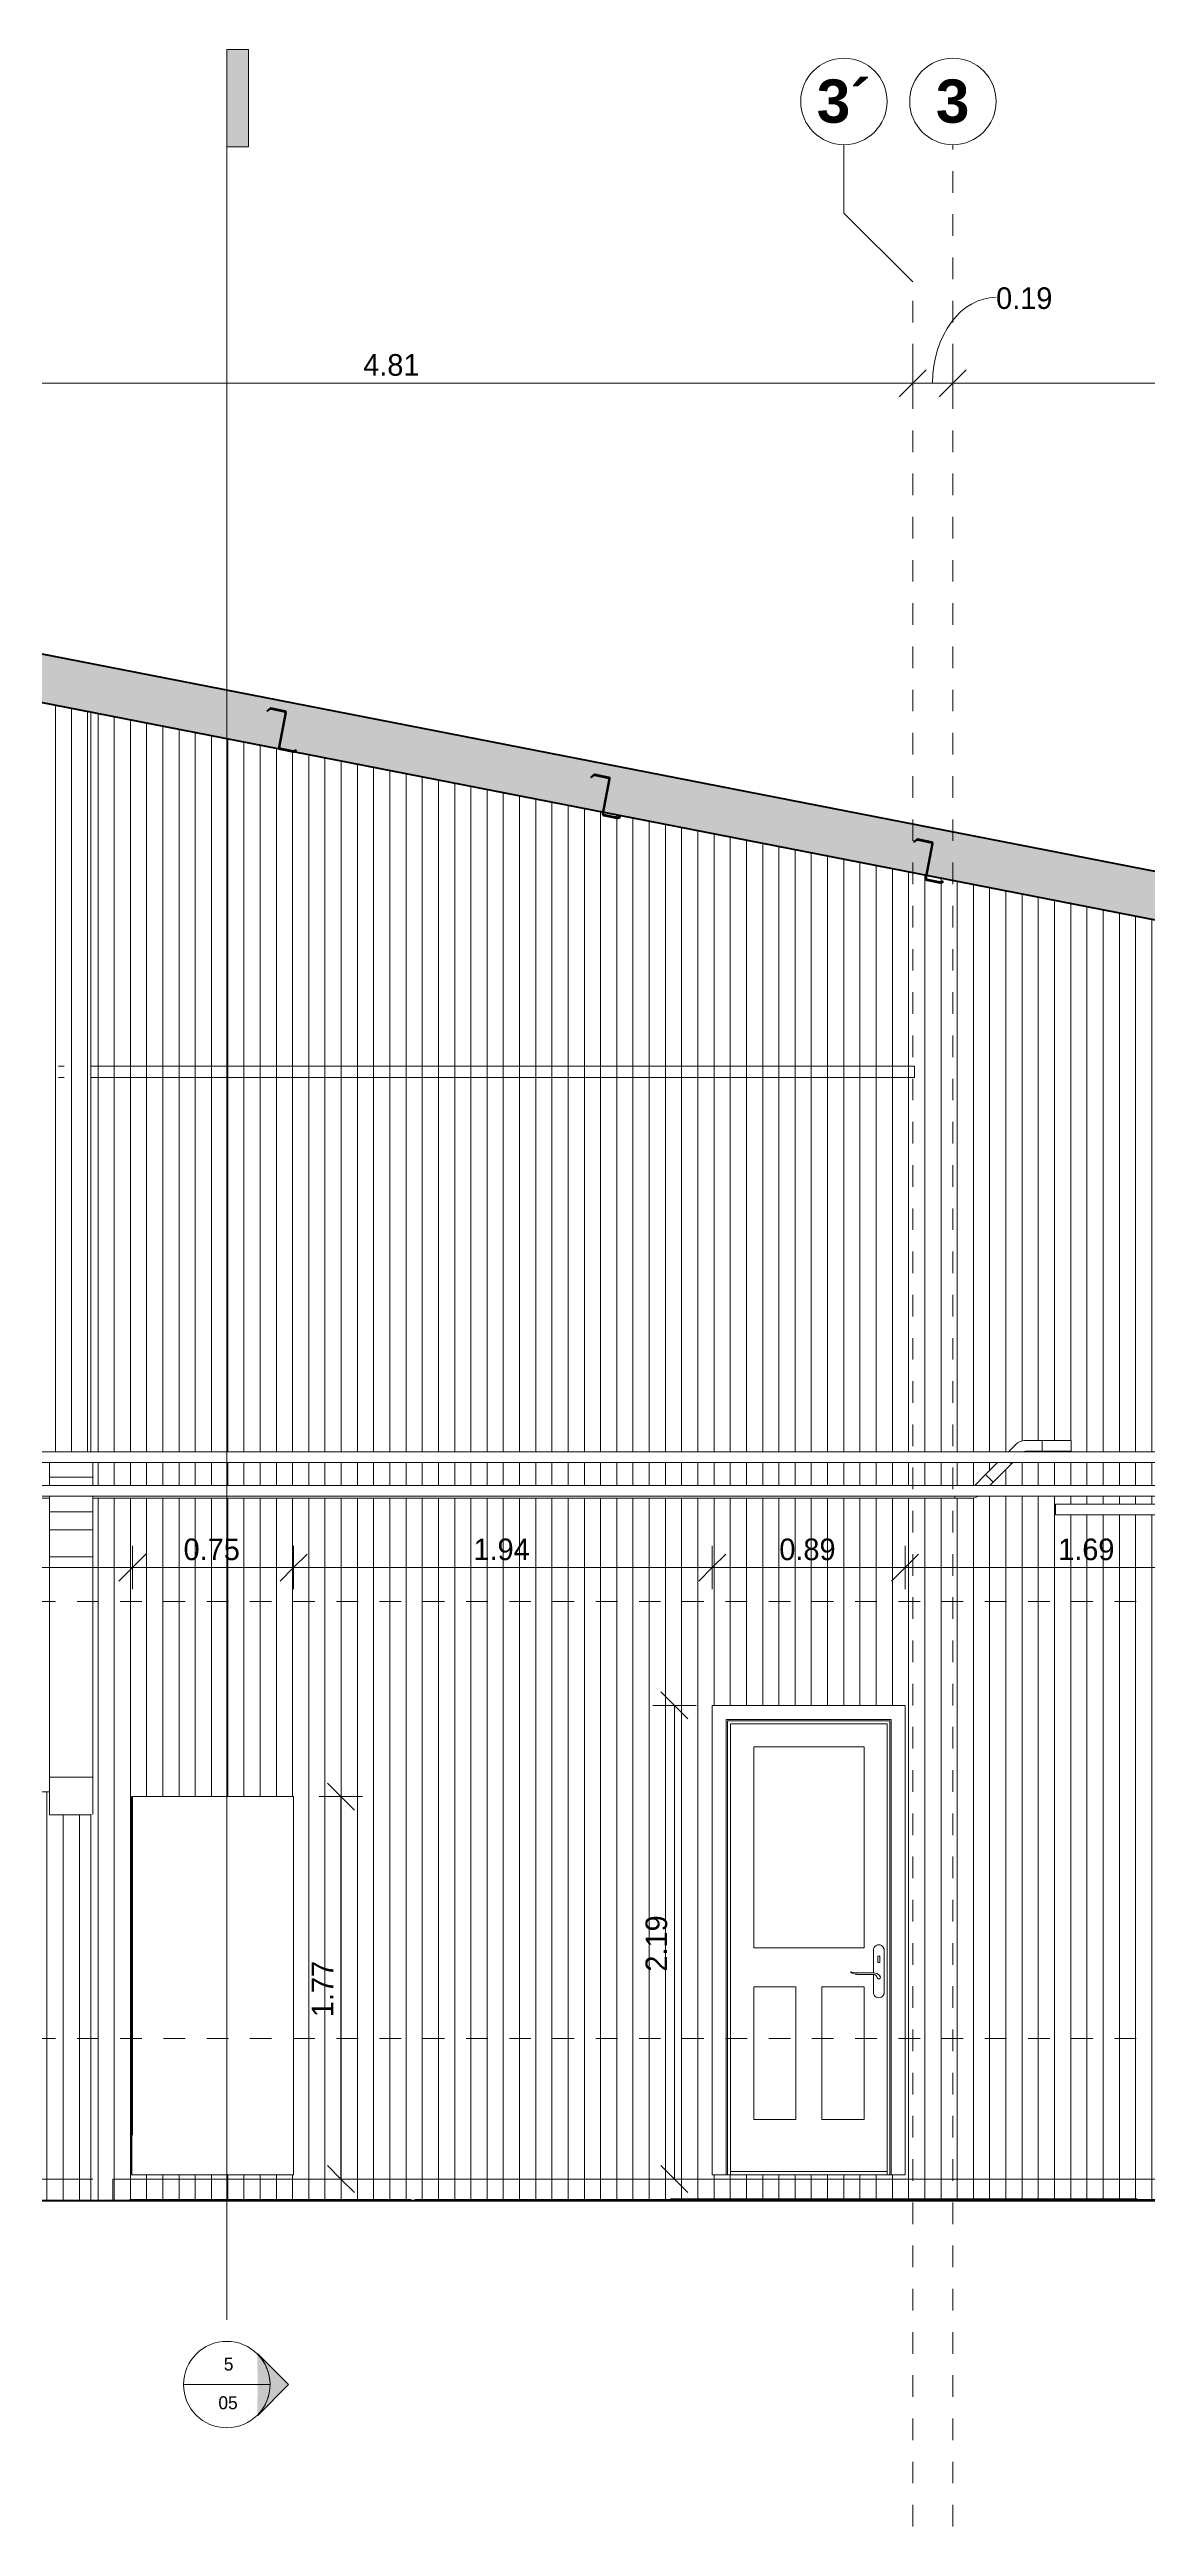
# Model space of a CAD drawing. Header units: metres. Extents: x 62 to 165, y -3 to 9.
# Drawn here: x 81.37 to 86.45, y -2.26 to 9.2 of the extents above; entities that cross this region are included whole.
import ezdxf

# ---------------------------------------------------------------- set-up
doc = ezdxf.new("R2010")
doc.units = ezdxf.units.M
doc.linetypes.add('Centro', pattern=[0.03175, 0.00635, -0.004763, 0.015875, -0.004763])
doc.linetypes.add('Grid Line', pattern=[0.022225, 0.0127, -0.003175, 0.003175, -0.003175])
for name, color, linetype, lineweight in [('A-ANNO-DIMS', 7, 'Continuous', 9), ('A-ANNO-DIMS-50', 7, 'Continuous', 9), ('A-CLNG', 7, 'Continuous', 18), ('A-DOOR', 7, 'Continuous', 18), ('A-DOOR-FRAM', 7, 'Continuous', 18), ('A-DOOR-GLAZ', 7, 'Continuous', 18), ('A-FLOR', 7, 'Continuous', 18), ('A-FLOR-LEVL', 7, 'Continuous', 9), ('A-GENM', 7, 'Continuous', 18), ('A-ROOF', 7, 'Continuous', 18), ('A-ROOF-PATT', 7, 'Continuous', 50), ('A-WALL', 7, 'Continuous', 18), ('A-WALL-PATT', 7, 'Continuous', 18), ('E-CABL-TRAY', 7, 'Continuous', 18), ('G-ANNO-SYMB', 7, 'Continuous', 9), ('S-BEAM', 7, 'Continuous', 18), ('S-GRID', 7, 'Continuous', 9), ('S-GRID-IDEN', 7, 'Continuous', 9)]:
    doc.layers.add(name, color=color, linetype=linetype, lineweight=lineweight)
doc.styles.add('Arial_B_1', font='arialbd.ttf', dxfattribs={"height": 0.2})
doc.styles.add('Century Gothic', font='GOTHIC.TTF', dxfattribs={"height": 0.06})
doc.styles.add('Century Gothic_1', font='GOTHIC.TTF', dxfattribs={"height": 0.1})
doc.dimstyles.new('Century_Gotic__2_0__mm__2_decimales__OPACO', dxfattribs={"dimscale": 0.3048, "dimtxt": 0.104417, "dimasz": 0.410105, "dimexe": 0.328084, "dimexo": 0.0625, "dimgap": 0.019685, "dimtad": 1, "dimrnd": 0.01, "dimzin": 0, "dimdsep": 46, "dimtxsty": 'Century Gothic_1', "dimblk1": 'OBLIQUE', "dimblk2": 'OBLIQUE', "dimsah": 1, "dimcen": 0.09, "dimazin": 2, "dimtfac": 1, "dimtdec": 4, "dimtix": 1, "dimtmove": 0, "dimatfit": 3, "dimfxl": 0.328084, "dimfxlon": 1, "dimtvp": 1, "dimtolj": 1, "dimtzin": 0, "dimarcsym": 2})
doc.dimstyles.new('Century_Gotic__2_0__mm__2_decimales__OPACO_1', dxfattribs={"dimscale": 0.3048, "dimtxt": 0.104417, "dimasz": 0.410105, "dimexe": 0.328084, "dimexo": 0.0625, "dimgap": 0.019685, "dimtad": 1, "dimrnd": 0.01, "dimzin": 0, "dimdsep": 46, "dimtxsty": 'Century Gothic_1', "dimblk1": 'OBLIQUE', "dimblk2": 'OBLIQUE', "dimsah": 1, "dimcen": 0.09, "dimazin": 2, "dimtfac": 1, "dimtdec": 4, "dimtix": 1, "dimtmove": 1, "dimatfit": 3, "dimfxl": 0.328084, "dimfxlon": 1, "dimtvp": 1, "dimtolj": 1, "dimtzin": 0, "dimarcsym": 2})

# ---------------------------------------------------------------- blocks, each defined once
blk = doc.blocks.new('AB1_REVER_EST LOSAS_ZZ_ZZ_MO_T_A_rvt-1-Corte 01')
at = {"layer": 'A-FLOR'}
for p, q in [((76.683, -0.65), (81.564, -0.65)), ((81.665, -0.65), (81.665, -0.75)), ((81.665, -0.65), (89.705, -0.65)), ((81.745, -0.745), (81.865, -0.745)), ((81.745, -0.745), (81.745, -0.748)), ((81.865, -0.748), (81.745, -0.748)), ((81.865, -0.748), (81.865, -0.745)), ((81.865, -0.745), (82.005, -0.745)), ((81.865, -0.745), (81.865, -0.748)), ((82.005, -0.748), (81.865, -0.748)), ((82.005, -0.748), (82.005, -0.745)), ((82.005, -0.745), (82.205, -0.745)), ((82.005, -0.745), (82.005, -0.748)), ((82.205, -0.748), (82.005, -0.748)), ((82.205, -0.748), (82.205, -0.745)), ((82.205, -0.745), (82.385, -0.745)), ((82.205, -0.745), (82.205, -0.748)), ((82.385, -0.748), (82.205, -0.748)), ((82.385, -0.748), (82.385, -0.745)), ((82.385, -0.745), (82.605, -0.745)), ((82.385, -0.745), (82.385, -0.748)), ((82.605, -0.748), (82.385, -0.748)), ((82.605, -0.748), (82.605, -0.745)), ((82.605, -0.745), (82.825, -0.745)), ((82.605, -0.745), (82.605, -0.748)), ((82.825, -0.748), (82.605, -0.748)), ((82.825, -0.748), (82.825, -0.745)), ((82.825, -0.745), (83.045, -0.745)), ((82.825, -0.745), (82.825, -0.748)), ((83.045, -0.748), (82.825, -0.748)), ((83.045, -0.748), (83.045, -0.745)), ((83.065, -0.745), (83.265, -0.745)), ((83.065, -0.745), (83.065, -0.748)), ((83.265, -0.748), (83.065, -0.748)), ((83.265, -0.748), (83.265, -0.745)), ((83.265, -0.745), (83.505, -0.745)), ((83.265, -0.745), (83.265, -0.748)), ((83.505, -0.748), (83.265, -0.748)), ((83.505, -0.748), (83.505, -0.745)), ((83.505, -0.745), (83.705, -0.745)), ((83.505, -0.745), (83.505, -0.748)), ((83.705, -0.748), (83.505, -0.748)), ((83.705, -0.748), (83.705, -0.745)), ((83.705, -0.745), (83.925, -0.745)), ((83.705, -0.745), (83.705, -0.748)), ((83.925, -0.748), (83.705, -0.748)), ((83.925, -0.748), (83.925, -0.745)), ((83.925, -0.745), (84.165, -0.745)), ((83.925, -0.745), (83.925, -0.748)), ((84.165, -0.748), (83.925, -0.748)), ((84.165, -0.748), (84.165, -0.745)), ((84.165, -0.745), (84.245, -0.745)), ((84.165, -0.745), (84.165, -0.748)), ((84.245, -0.748), (84.165, -0.748)), ((86.405, -0.745), (86.625, -0.745)), ((86.625, -0.748), (86.405, -0.748))]:
    blk.add_line(p, q, dxfattribs=at)
at = {"layer": 'A-FLOR', "lineweight": 50}
for p, q in [((95.703, -0.75), (65.578, -0.75)), ((85.065, -0.745), (84.245, -0.745)), ((84.245, -0.745), (84.245, -0.748)), ((84.245, -0.748), (85.065, -0.748)), ((85.065, -0.748), (85.065, -0.745)), ((86.405, -0.745), (85.065, -0.745)), ((85.065, -0.745), (85.065, -0.748)), ((85.065, -0.748), (86.405, -0.748)), ((86.405, -0.748), (86.405, -0.745))]:
    blk.add_line(p, q, dxfattribs=at)
blk = doc.blocks.new('BPC_Codo 90_ - Codo 90_-1255836-Corte 01')
at = {"layer": 'E-CABL-TRAY', "color": 96, "true_color": 0x008000}
for p, q in [((86.026, 2.473), (86.026, 2.423)), ((86.426, 2.473), (86.026, 2.473)), ((86.026, 2.423), (86.426, 2.423)), ((86.426, 2.473), (86.501, 2.473)), ((86.501, 2.423), (86.426, 2.423)), ((86.501, 2.473), (86.501, 2.423))]:
    blk.add_line(p, q, dxfattribs=at)
blk = doc.blocks.new('BPC_Curva 90_ Exterior - Codo 90_ Exterior-1260117-Corte 01')
at = {"layer": 'E-CABL-TRAY', "color": 96, "true_color": 0x008000}
for p, q in [((81.373, 2.652), (81.373, 2.666)), ((81.373, 2.598), (81.373, 2.652)), ((81.573, 2.666), (81.573, 2.652)), ((81.573, 2.652), (81.573, 2.598)), ((81.573, 2.598), (81.373, 2.598))]:
    blk.add_line(p, q, dxfattribs=at)
blk = doc.blocks.new('BPC_Curva 90_ Interior - Codo 90_ Interior-1260116-Corte 01')
at = {"layer": 'E-CABL-TRAY', "color": 96, "true_color": 0x008000}
for p, q in [((81.373, 2.437), (81.573, 2.437)), ((81.373, 2.437), (81.373, 2.384)), ((81.573, 2.437), (81.573, 2.384)), ((81.373, 2.384), (81.373, 2.355)), ((81.373, 2.355), (81.573, 2.355)), ((81.573, 2.355), (81.573, 2.384))]:
    blk.add_line(p, q, dxfattribs=at)
blk = doc.blocks.new('BPC_Curva 90_ Exterior - Codo 90_ Exterior-1269355-Corte 01')
at = {"layer": 'E-CABL-TRAY', "color": 96, "true_color": 0x008000}
for p, q in [((81.373, 2.305), (81.373, 2.355)), ((81.373, 2.23), (81.373, 2.305)), ((81.573, 2.355), (81.573, 2.305)), ((81.573, 2.305), (81.573, 2.23)), ((81.573, 2.23), (81.373, 2.23))]:
    blk.add_line(p, q, dxfattribs=at)
blk = doc.blocks.new('BPC_Curva 90_ Interior - Codo 90_ Interior-1257646-Corte 01')
at = {"layer": 'E-CABL-TRAY', "color": 96, "true_color": 0x008000}
for p, q in [((81.373, 1.21), (81.573, 1.21)), ((81.373, 1.21), (81.373, 1.135)), ((81.573, 1.21), (81.573, 1.135)), ((81.373, 1.135), (81.373, 1.035)), ((81.373, 1.035), (81.564, 1.035)), ((81.573, 1.037), (81.573, 1.135))]:
    blk.add_line(p, q, dxfattribs=at)
blk = doc.blocks.new('BPC_Curva 90_ Exterior - Codo 90_ Exterior-1270163-Corte 01')
at = {"layer": 'E-CABL-TRAY', "color": 96, "true_color": 0x008000}
for p, q in [((85.965, 2.768), (85.89, 2.768)), ((85.965, 2.768), (85.965, 2.718)), ((85.841, 2.748), (85.809, 2.716)), ((85.823, 2.659), (85.816, 2.666)), ((85.823, 2.659), (85.83, 2.666)), ((85.89, 2.718), (85.965, 2.718))]:
    blk.add_line(p, q, dxfattribs=at)
for radius, end in [(0.07, 135), (0.02, 115.4205)]:
    blk.add_arc((85.89, 2.698), radius, 90, end, dxfattribs=at)
blk = doc.blocks.new('BPC_Curva 90_ Interior - Codo 90_ Interior-1270164-Corte 01')
at = {"layer": 'E-CABL-TRAY', "color": 96, "true_color": 0x008000}
for p, q in [((85.703, 2.61), (85.653, 2.56)), ((85.703, 2.61), (85.738, 2.575)), ((85.738, 2.575), (85.723, 2.56)), ((85.561, 2.501), (85.561, 2.51)), ((85.561, 2.501), (85.636, 2.501))]:
    blk.add_line(p, q, dxfattribs=at)
blk.add_arc((85.636, 2.571), 0.07, 270, 297.1256, dxfattribs=at)
blk = doc.blocks.new('AB1_REVER_ELE_ZZ_ZZ_MO_T_A_rvt-1-Corte 01')
at = {"layer": 'E-CABL-TRAY', "color": 96, "true_color": 0x008000}
for p, q in [((85.965, 2.718), (85.965, 2.768)), ((86.099, 2.768), (85.965, 2.768)), ((86.099, 2.768), (86.099, 2.718)), ((92.897, 2.716), (79.08, 2.716)), ((92.897, 2.666), (79.08, 2.666)), ((85.759, 2.666), (85.703, 2.61)), ((85.823, 2.659), (85.738, 2.575)), ((85.816, 2.666), (85.823, 2.659)), ((86.099, 2.718), (85.965, 2.718)), ((91.712, 2.56), (80.031, 2.56)), ((81.373, 2.598), (81.573, 2.598)), ((81.373, 2.598), (81.373, 2.56)), ((81.573, 2.598), (81.573, 2.56)), ((85.738, 2.575), (85.703, 2.61)), ((91.712, 2.51), (80.003, 2.51)), ((81.373, 2.501), (81.102, 2.501)), ((81.373, 2.51), (81.373, 2.437)), ((81.573, 2.437), (81.373, 2.437)), ((81.573, 2.51), (81.573, 2.437)), ((85.561, 2.501), (81.573, 2.501)), ((85.561, 2.51), (85.561, 2.501)), ((81.373, 2.23), (81.573, 2.23)), ((81.373, 2.23), (81.373, 1.21)), ((81.573, 2.23), (81.573, 1.21)), ((81.573, 1.21), (81.373, 1.21))]:
    blk.add_line(p, q, dxfattribs=at)
at = {"layer": 'E-CABL-TRAY', "color": 96, "lineweight": 18, "true_color": 0x008000}
for name in ['BPC_Curva 90_ Exterior - Codo 90_ Exterior-1270163-Corte 01', 'BPC_Curva 90_ Exterior - Codo 90_ Exterior-1260117-Corte 01', 'BPC_Curva 90_ Interior - Codo 90_ Interior-1270164-Corte 01', 'BPC_Curva 90_ Interior - Codo 90_ Interior-1260116-Corte 01', 'BPC_Codo 90_ - Codo 90_-1255836-Corte 01', 'BPC_Curva 90_ Exterior - Codo 90_ Exterior-1269355-Corte 01', 'BPC_Curva 90_ Interior - Codo 90_ Interior-1257646-Corte 01']:
    blk.add_blockref(name, (0, 0), dxfattribs=at)
blk = doc.blocks.new('Costanera Perfil Z - Costanera Perfil Z-1276424-Corte 01')
at = {"layer": 'S-BEAM', "lineweight": 50}
for p, q in [((82.393, 6.155), (82.379, 6.145)), ((82.379, 6.145), (82.38, 6.142)), ((82.38, 6.142), (82.395, 6.153)), ((82.396, 6.153), (82.463, 6.14)), ((82.463, 6.143), (82.397, 6.156)), ((82.464, 6.138), (82.433, 5.976)), ((82.436, 5.975), (82.467, 6.137)), ((82.439, 5.967), (82.5, 5.955)), ((82.501, 5.958), (82.44, 5.97)), ((82.514, 5.962), (82.504, 5.958)), ((82.515, 5.959), (82.514, 5.962)), ((82.505, 5.955), (82.515, 5.959))]:
    blk.add_line(p, q, dxfattribs=at)
for centre, radius, start, end in [((82.396, 6.151), 0.005, 79, 126.4498), ((82.396, 6.151), 0.002, 79, 126.4498), ((82.462, 6.138), 0.005, 349, 79), ((82.462, 6.138), 0.002, 349, 79), ((82.441, 5.975), 0.008, 169, 259), ((82.441, 5.975), 0.005, 169, 259), ((82.502, 5.963), 0.008, 259, 291.4498), ((82.502, 5.963), 0.005, 259, 291.4498)]:
    blk.add_arc(centre, radius, start, end, dxfattribs=at)
blk = doc.blocks.new('M_Door-Exterior-Single-Entry-Half Flat Glass-Wood_Clad - 750 x 2100mm-1286228-Corte 01')
at = {"layer": 'A-DOOR'}
for p, q in [((87.018, -0.63), (87.018, 1.541)), ((87.911, 1.541), (87.018, 1.541)), ((87.911, 1.541), (87.911, -0.63)), ((87.911, 1.541), (87.911, 1.541)), ((87.911, -0.63), (87.911, 1.541)), ((87.083, -0.63), (87.083, 1.476)), ((87.083, 1.476), (87.846, 1.476)), ((87.083, 1.476), (87.083, -0.63)), ((87.846, 1.476), (87.846, -0.63)), ((87.211, 0.42), (87.211, 1.35)), ((87.211, 1.35), (87.721, 1.35)), ((87.721, 1.35), (87.721, 0.42)), ((87.721, 0.42), (87.211, 0.42)), ((87.764, 0.409), (87.764, 0.304)), ((87.794, 0.382), (87.784, 0.382)), ((87.784, 0.382), (87.784, 0.352)), ((87.784, 0.352), (87.794, 0.352)), ((87.789, 0.434), (87.789, 0.434)), ((87.794, 0.352), (87.794, 0.382)), ((87.794, 0.382), (87.794, 0.352)), ((87.794, 0.382), (87.794, 0.382)), ((87.794, 0.352), (87.794, 0.352)), ((87.814, 0.409), (87.814, 0.214)), ((87.814, 0.214), (87.814, 0.409)), ((87.211, -0.375), (87.211, 0.24)), ((87.211, 0.24), (87.406, 0.24)), ((87.211, 0.24), (87.211, -0.375)), ((87.406, 0.24), (87.406, -0.375)), ((87.526, -0.375), (87.526, 0.24)), ((87.526, 0.24), (87.721, 0.24)), ((87.526, 0.24), (87.526, -0.375)), ((87.659, 0.309), (87.659, 0.307)), ((87.763, 0.304), (87.687, 0.304)), ((87.687, 0.297), (87.763, 0.297)), ((87.721, 0.24), (87.721, -0.375)), ((87.764, 0.297), (87.764, 0.214)), ((87.765, 0.304), (87.765, 0.304)), ((87.789, 0.276), (87.789, 0.276)), ((87.789, 0.189), (87.789, 0.189)), ((87.406, -0.375), (87.211, -0.375)), ((87.721, -0.375), (87.526, -0.375)), ((87.083, -0.63), (87.018, -0.63)), ((87.083, -0.63), (87.083, -0.63)), ((87.103, -0.615), (87.828, -0.615)), ((87.846, -0.63), (87.911, -0.63)), ((87.911, -0.63), (87.911, -0.63))]:
    blk.add_line(p, q, dxfattribs=at)
for centre, major_axis, start_param, end_param in [((87.789, 0.409), (0, 0.025), 4.712389, 7.853982), ((87.789, 0.409), (0, 0.025), 4.712389, 5.497787), ((87.687, 0.388), (0, 0.0833), 2.793324, 3.140796), ((87.691, 0.357), (0, 0.0594), 2.573656, 3.081211), ((87.765, 0.267), (0, 0.0373), 5.340119, 6.328796), ((87.763, 0.279), (0, 0.0181), 4.999105, 6.283185), ((87.765, 0.267), (0, 0.0373), 6.081627, 6.328796), ((87.789, 0.284), (0, 0.008), 1.570796, 5.333011), ((87.789, 0.284), (0, 0.008), 1.718891, 1.92433), ((87.789, 0.284), (0, 0.008), 1.725676, 1.923046), ((87.765, 0.267), (0, 0.0373), 5.340119, 5.834458), ((87.789, 0.284), (0, 0.008), 3.141593, 3.326496), ((87.789, 0.284), (0, 0.008), 3.141593, 3.665191), ((87.789, 0.284), (0, 0.008), 3.403392, 4.712389), ((87.789, 0.284), (0, 0.008), 3.577311, 3.752622), ((87.789, 0.284), (0, 0.008), 4.712389, 5.759079), ((87.789, 0.284), (0, 0.008), 4.712389, 5.631421), ((87.789, 0.284), (0, 0.008), 3.828125, 5.333011), ((87.789, 0.284), (0, 0.008), 3.751685, 4.712389), ((87.789, 0.214), (0, 0.025), 1.570796, 4.712389), ((87.789, 0.214), (0, 0.025), 3.926991, 4.712389)]:
    blk.add_ellipse(centre, major_axis=major_axis, ratio=0.999971, start_param=start_param, end_param=end_param, dxfattribs=at)
at = {"layer": 'A-DOOR-FRAM'}
for p, q in [((87.09, 1.47), (87.09, -0.63)), ((87.09, 1.47), (87.84, 1.47)), ((87.09, -0.63), (87.09, 1.47)), ((87.103, 1.457), (87.103, -0.616)), ((87.103, 1.457), (87.828, 1.457)), ((87.103, -0.63), (87.103, 1.457)), ((87.828, 1.457), (87.828, -0.63)), ((87.84, 1.47), (87.84, -0.63)), ((87.083, -0.63), (87.09, -0.63)), ((87.846, -0.63), (87.84, -0.63))]:
    blk.add_line(p, q, dxfattribs=at)
at = {"layer": 'A-DOOR-GLAZ'}
blk.add_line((87.211, 1.35), (87.211, 0.42), dxfattribs=at)
blk = doc.blocks.new('FP_1-Corte 01')
at = {"layer": 'A-WALL-PATT', "color": 8, "true_color": 0x7c7c7c}
for p, q in [((80.382, 2.716), (80.382, 6.33)), ((80.395, 2.716), (80.395, 6.332)), ((80.413, 2.716), (80.413, 6.336)), ((80.435, 2.716), (80.435, 6.34)), ((80.461, 2.716), (80.461, 6.346)), ((80.491, 2.716), (80.491, 6.348)), ((80.525, 2.716), (80.525, 6.341)), ((80.563, 2.716), (80.563, 6.334)), ((80.604, 2.716), (80.604, 6.326)), ((80.649, 2.716), (80.649, 6.317)), ((80.698, 2.716), (80.698, 6.307)), ((80.749, 2.716), (80.749, 6.297)), ((80.804, 2.716), (80.804, 6.287)), ((80.862, 2.716), (80.862, 6.275)), ((80.922, 2.716), (80.922, 6.264)), ((80.985, 2.716), (80.985, 6.251)), ((81.049, 2.716), (81.049, 6.239)), ((81.116, 2.716), (81.116, 6.226)), ((81.185, 2.716), (81.185, 6.212)), ((81.256, 2.716), (81.256, 6.198)), ((81.328, 2.716), (81.328, 6.184)), ((81.401, 2.716), (81.401, 6.17)), ((81.474, 2.716), (81.474, 6.156)), ((81.549, 2.716), (81.549, 6.141)), ((80.382, 2.56), (80.382, 2.666)), ((80.395, 2.56), (80.395, 2.666)), ((80.413, 2.56), (80.413, 2.666)), ((80.435, 2.56), (80.435, 2.666)), ((80.461, 2.56), (80.461, 2.666)), ((80.491, 2.56), (80.491, 2.666)), ((80.525, 2.56), (80.525, 2.666)), ((80.563, 2.56), (80.563, 2.666)), ((80.604, 2.56), (80.604, 2.666)), ((80.649, 2.56), (80.649, 2.666)), ((80.698, 2.56), (80.698, 2.666)), ((80.749, 2.56), (80.749, 2.666)), ((80.804, 2.56), (80.804, 2.666)), ((80.862, 2.56), (80.862, 2.666)), ((80.922, 2.56), (80.922, 2.666)), ((80.985, 2.56), (80.985, 2.666)), ((81.049, 2.56), (81.049, 2.666)), ((81.116, 2.56), (81.116, 2.666)), ((81.185, 2.56), (81.185, 2.666)), ((81.256, 2.56), (81.256, 2.666)), ((81.328, 2.56), (81.328, 2.666)), ((80.382, 1.143), (80.382, 2.501)), ((80.395, 1.143), (80.395, 2.501)), ((80.413, 1.143), (80.413, 2.501)), ((80.435, 1.143), (80.435, 2.501)), ((80.461, 1.143), (80.461, 2.501)), ((80.491, 1.143), (80.491, 2.501)), ((80.525, 1.143), (80.525, 2.501)), ((80.563, 1.143), (80.563, 2.501)), ((80.604, 1.143), (80.604, 2.501)), ((80.649, 1.143), (80.649, 2.501)), ((80.698, 1.143), (80.698, 2.501)), ((80.749, 1.143), (80.749, 2.501)), ((80.804, 1.143), (80.804, 2.501)), ((80.862, 1.143), (80.862, 2.501)), ((80.922, 1.143), (80.922, 2.501)), ((80.985, 1.143), (80.985, 2.501)), ((81.049, 1.143), (81.049, 2.501)), ((81.116, 1.143), (81.116, 2.501)), ((81.185, 1.143), (81.185, 2.501)), ((81.256, 1.143), (81.256, 2.501)), ((81.328, 1.143), (81.328, 2.501))]:
    blk.add_line(p, q, dxfattribs=at)
blk = doc.blocks.new('M_Escalera Oficinas - M_Escalera Oficinas-1593114-Corte 01')
at = {"layer": 'A-GENM'}
for p, q in [((80.497, 1.142), (80.497, 1.143)), ((80.497, 1.142), (81.373, 1.142)), ((81.756, -0.447), (81.756, 1.12)), ((81.753, 0.984), (81.756, 0.984)), ((81.756, 0.937), (81.753, 0.937)), ((81.753, 0.769), (81.756, 0.769)), ((81.756, 0.722), (81.753, 0.722)), ((81.753, 0.561), (81.756, 0.561)), ((81.756, 0.514), (81.753, 0.514)), ((81.756, 0.354), (81.753, 0.354)), ((81.756, 0.307), (81.753, 0.307)), ((81.753, 0.144), (81.756, 0.144)), ((81.756, 0.097), (81.753, 0.097)), ((81.756, -0.056), (81.753, -0.056)), ((81.756, -0.103), (81.753, -0.103)), ((81.753, -0.26), (81.756, -0.26)), ((81.756, -0.307), (81.753, -0.307))]:
    blk.add_line(p, q, dxfattribs=at)
blk = doc.blocks.new('Grid - RLA-Grid Head - Circle 2-1378464-Corte 01')
at = {"layer": 'S-GRID-IDEN', "color": 253, "true_color": 0xaaaaaa}
blk.add_circle((95.452, 8.964), 0.2, dxfattribs=at)
blk = doc.blocks.new('Section - Standard-1391135-Corte 01')
at = {"layer": 'G-ANNO-SYMB'}
h = blk.add_hatch(color=256, dxfattribs=at)
edge = h.paths.add_edge_path()
edge.add_line((82.478, -1.601), (82.336, -1.459))
edge.add_arc((82.193, -1.601), 0.2, 315, 405)
edge.add_line((82.478, -1.601), (82.336, -1.744))
at = {"layer": 'G-ANNO-SYMB', "lineweight": 15}
for p, q in [((82.336, -1.459), (82.478, -1.601)), ((82.478, -1.601), (82.336, -1.744))]:
    blk.add_line(p, q, dxfattribs=at)
for start, end in [(90, 270), (270, 90), (315, 45)]:
    blk.add_arc((82.193, -1.601), 0.2, start, end, dxfattribs=at)
blk = doc.blocks.new('Section - Standard-1390807-Corte 01')
at = {"layer": 'G-ANNO-SYMB'}
blk.add_hatch(color=256, dxfattribs=at).paths.add_polyline_path([(82.293, 8.754), (82.193, 8.754), (82.193, 9.204), (82.293, 9.204)])
at = {"layer": 'G-ANNO-SYMB', "lineweight": 15}
for p, q in [((82.293, 9.204), (82.193, 9.204)), ((82.193, 9.204), (82.193, 8.754)), ((82.293, 8.754), (82.293, 9.204)), ((82.193, 8.754), (82.293, 8.754))]:
    blk.add_line(p, q, dxfattribs=at)
blk = doc.blocks.new('DIMBLOCK2-Corte 01')
at = {"layer": 'A-ANNO-DIMS-50', "color": 251, "true_color": 0x5a5a5a}
for p, q in [((85.552, 7.661), (85.552, 7.761)), ((90.552, 7.661), (90.552, 7.761)), ((90.552, 7.661), (85.552, 7.661)), ((85.552, 7.661), (85.552, 7.561)), ((90.552, 7.661), (90.552, 7.561))]:
    blk.add_line(p, q, dxfattribs=at)
at = {"layer": 'A-ANNO-DIMS-50', "color": 251, "lineweight": 15, "true_color": 0x5a5a5a}
for p, q in [((85.552, 7.661), (85.614, 7.723)), ((90.552, 7.661), (90.614, 7.723)), ((85.552, 7.661), (85.489, 7.598)), ((90.552, 7.661), (90.489, 7.598))]:
    blk.add_line(p, q, dxfattribs=at)
at = {"layer": 'A-ANNO-DIMS-50', "color": 0, "insert": (87.916, 7.795), "char_height": 0.1, "width": 0.32618, "attachment_point": 1, "line_spacing_factor": 0.984502, "style": 'Century Gothic_1'}
blk.add_mtext('5.00', dxfattribs=at)
blk = doc.blocks.new('_Oblique')
at = {"color": 0, "linetype": 'ByBlock', "lineweight": -2}
blk.add_line((-0.5, -0.5), (0.5, 0.5), dxfattribs=at)
blk = doc.blocks.new('DIMBLOCK3-Corte 01')
at = {"layer": 'A-ANNO-DIMS-50', "color": 251, "true_color": 0x5a5a5a}
for p, q in [((85.366, 7.661), (85.366, 7.761)), ((85.552, 7.661), (85.552, 7.761)), ((85.552, 7.661), (85.366, 7.661)), ((85.366, 7.661), (85.366, 7.561)), ((85.552, 7.661), (85.552, 7.561))]:
    blk.add_line(p, q, dxfattribs=at)
at = {"layer": 'A-ANNO-DIMS-50', "color": 251, "lineweight": 15, "true_color": 0x5a5a5a}
for p, q in [((85.366, 7.661), (85.428, 7.723)), ((85.552, 7.661), (85.614, 7.723)), ((85.366, 7.661), (85.303, 7.598)), ((85.552, 7.661), (85.489, 7.598))]:
    blk.add_line(p, q, dxfattribs=at)
at = {"layer": 'A-ANNO-DIMS-50', "color": 251, "true_color": 0x5a5a5a}
blk.add_ellipse((85.752, 7.661), major_axis=(0, 0.397), ratio=0.739716, start_param=0, end_param=1.570796, dxfattribs=at)
at = {"layer": 'A-ANNO-DIMS-50', "color": 0, "insert": (85.752, 8.104), "char_height": 0.1, "width": 0.32618, "attachment_point": 1, "line_spacing_factor": 0.984502, "style": 'Century Gothic_1'}
blk.add_mtext('0.19', dxfattribs=at)
blk = doc.blocks.new('DIMBLOCK4-Corte 01')
at = {"layer": 'A-ANNO-DIMS-50', "color": 251, "true_color": 0x5a5a5a}
for p, q in [((80.553, 7.661), (80.553, 7.761)), ((85.366, 7.661), (85.366, 7.761)), ((85.366, 7.661), (80.553, 7.661)), ((80.553, 7.661), (80.553, 7.561)), ((85.366, 7.661), (85.366, 7.561))]:
    blk.add_line(p, q, dxfattribs=at)
at = {"layer": 'A-ANNO-DIMS-50', "color": 251, "lineweight": 15, "true_color": 0x5a5a5a}
for p, q in [((80.553, 7.661), (80.616, 7.723)), ((85.366, 7.661), (85.428, 7.723)), ((80.553, 7.661), (80.491, 7.598)), ((85.366, 7.661), (85.303, 7.598))]:
    blk.add_line(p, q, dxfattribs=at)
at = {"layer": 'A-ANNO-DIMS-50', "color": 0, "insert": (82.824, 7.795), "char_height": 0.1, "width": 0.32618, "attachment_point": 1, "line_spacing_factor": 0.984502, "style": 'Century Gothic_1'}
blk.add_mtext('4.81', dxfattribs=at)
blk = doc.blocks.new('DIMBLOCK33-Corte 01')
at = {"layer": 'A-ANNO-DIMS-50', "color": 251, "lineweight": 15, "true_color": 0x5a5a5a}
for p, q in [((85.331, 2.18), (85.268, 2.117)), ((85.331, 2.18), (85.393, 2.242)), ((87.018, 2.18), (86.956, 2.117)), ((87.018, 2.18), (87.081, 2.242))]:
    blk.add_line(p, q, dxfattribs=at)
at = {"layer": 'A-ANNO-DIMS-50', "color": 251, "true_color": 0x5a5a5a}
for p, q in [((85.331, 2.18), (85.331, 2.28)), ((87.018, 2.18), (85.331, 2.18)), ((85.331, 2.18), (85.331, 2.08)), ((87.018, 2.18), (87.018, 2.28)), ((87.018, 2.18), (87.018, 2.08))]:
    blk.add_line(p, q, dxfattribs=at)
at = {"layer": 'A-ANNO-DIMS-50', "color": 0, "insert": (86.039, 2.314), "char_height": 0.1, "width": 0.32618, "attachment_point": 1, "line_spacing_factor": 0.984502, "style": 'Century Gothic_1'}
blk.add_mtext('1.69', dxfattribs=at)
blk = doc.blocks.new('DIMBLOCK34-Corte 01')
at = {"layer": 'A-ANNO-DIMS-50', "color": 251, "lineweight": 15, "true_color": 0x5a5a5a}
for p, q in [((84.438, 2.18), (84.376, 2.117)), ((84.438, 2.18), (84.501, 2.242)), ((85.331, 2.18), (85.268, 2.117)), ((85.331, 2.18), (85.393, 2.242))]:
    blk.add_line(p, q, dxfattribs=at)
at = {"layer": 'A-ANNO-DIMS-50', "color": 251, "true_color": 0x5a5a5a}
for p, q in [((84.438, 2.18), (84.438, 2.28)), ((85.331, 2.18), (84.438, 2.18)), ((84.438, 2.18), (84.438, 2.08)), ((85.331, 2.18), (85.331, 2.28)), ((85.331, 2.18), (85.331, 2.08))]:
    blk.add_line(p, q, dxfattribs=at)
at = {"layer": 'A-ANNO-DIMS-50', "color": 0, "insert": (84.749, 2.314), "char_height": 0.1, "width": 0.32618, "attachment_point": 1, "line_spacing_factor": 0.984502, "style": 'Century Gothic_1'}
blk.add_mtext('0.89', dxfattribs=at)
blk = doc.blocks.new('DIMBLOCK35-Corte 01')
at = {"layer": 'A-ANNO-DIMS-50', "color": 251, "lineweight": 15, "true_color": 0x5a5a5a}
for p, q in [((82.502, 2.18), (82.44, 2.117)), ((82.502, 2.18), (82.565, 2.242)), ((84.438, 2.18), (84.376, 2.117)), ((84.438, 2.18), (84.501, 2.242))]:
    blk.add_line(p, q, dxfattribs=at)
at = {"layer": 'A-ANNO-DIMS-50', "color": 251, "true_color": 0x5a5a5a}
for p, q in [((82.502, 2.18), (82.502, 2.28)), ((84.438, 2.18), (82.502, 2.18)), ((82.502, 2.18), (82.502, 2.08)), ((84.438, 2.18), (84.438, 2.28)), ((84.438, 2.18), (84.438, 2.08))]:
    blk.add_line(p, q, dxfattribs=at)
at = {"layer": 'A-ANNO-DIMS-50', "color": 0, "insert": (83.334, 2.314), "char_height": 0.1, "width": 0.32618, "attachment_point": 1, "line_spacing_factor": 0.984502, "style": 'Century Gothic_1'}
blk.add_mtext('1.94', dxfattribs=at)
blk = doc.blocks.new('DIMBLOCK36-Corte 01')
at = {"layer": 'A-ANNO-DIMS-50', "color": 251, "lineweight": 15, "true_color": 0x5a5a5a}
for p, q in [((81.756, 2.18), (81.693, 2.117)), ((81.756, 2.18), (81.818, 2.242)), ((82.502, 2.18), (82.44, 2.117)), ((82.502, 2.18), (82.565, 2.242))]:
    blk.add_line(p, q, dxfattribs=at)
at = {"layer": 'A-ANNO-DIMS-50', "color": 251, "true_color": 0x5a5a5a}
for p, q in [((81.756, 2.18), (81.756, 2.28)), ((82.502, 2.18), (81.756, 2.18)), ((81.756, 2.18), (81.756, 2.08)), ((82.502, 2.18), (82.502, 2.28)), ((82.502, 2.18), (82.502, 2.08))]:
    blk.add_line(p, q, dxfattribs=at)
at = {"layer": 'A-ANNO-DIMS-50', "color": 0, "insert": (81.993, 2.314), "char_height": 0.1, "width": 0.32618, "attachment_point": 1, "line_spacing_factor": 0.984502, "style": 'Century Gothic_1'}
blk.add_mtext('0.75', dxfattribs=at)
blk = doc.blocks.new('DIMBLOCK37-Corte 01')
at = {"layer": 'A-ANNO-DIMS-50', "color": 251, "lineweight": 15, "true_color": 0x5a5a5a}
for p, q in [((80.375, 2.18), (80.312, 2.117)), ((80.375, 2.18), (80.437, 2.242)), ((81.756, 2.18), (81.693, 2.117)), ((81.756, 2.18), (81.818, 2.242))]:
    blk.add_line(p, q, dxfattribs=at)
at = {"layer": 'A-ANNO-DIMS-50', "color": 251, "true_color": 0x5a5a5a}
for p, q in [((80.375, 2.18), (80.375, 2.28)), ((81.756, 2.18), (80.375, 2.18)), ((80.375, 2.18), (80.375, 2.08)), ((81.756, 2.18), (81.756, 2.28)), ((81.756, 2.18), (81.756, 2.08))]:
    blk.add_line(p, q, dxfattribs=at)
at = {"layer": 'A-ANNO-DIMS-50', "color": 0, "insert": (80.929, 2.314), "char_height": 0.1, "width": 0.32618, "attachment_point": 1, "line_spacing_factor": 0.984502, "style": 'Century Gothic_1'}
blk.add_mtext('1.38', dxfattribs=at)
blk = doc.blocks.new('DIMBLOCK39-Corte 01')
at = {"layer": 'A-ANNO-DIMS-50', "color": 251, "lineweight": 15, "true_color": 0x5a5a5a}
for p, q in [((82.72, 1.12), (82.658, 1.182)), ((82.72, 1.12), (82.783, 1.057)), ((82.72, -0.65), (82.658, -0.587)), ((82.72, -0.65), (82.783, -0.712))]:
    blk.add_line(p, q, dxfattribs=at)
at = {"layer": 'A-ANNO-DIMS-50', "color": 251, "true_color": 0x5a5a5a}
for p, q in [((82.72, 1.12), (82.62, 1.12)), ((82.72, -0.65), (82.72, 1.12)), ((82.72, 1.12), (82.82, 1.12)), ((82.72, -0.65), (82.62, -0.65)), ((82.72, -0.65), (82.82, -0.65))]:
    blk.add_line(p, q, dxfattribs=at)
at = {"layer": 'A-ANNO-DIMS-50', "color": 0, "insert": (82.586, 0.099), "char_height": 0.1, "width": 0.32618, "attachment_point": 1, "rotation": 90, "line_spacing_factor": 0.984502, "style": 'Century Gothic_1'}
blk.add_mtext('1.77', dxfattribs=at)
blk = doc.blocks.new('DIMBLOCK40-Corte 01')
at = {"layer": 'A-ANNO-DIMS-50', "color": 251, "true_color": 0x5a5a5a}
for p, q in [((84.264, 1.541), (84.164, 1.541)), ((84.264, 1.541), (84.264, -0.65)), ((84.264, 1.541), (84.364, 1.541)), ((84.264, -0.65), (84.164, -0.65)), ((84.264, -0.65), (84.364, -0.65))]:
    blk.add_line(p, q, dxfattribs=at)
at = {"layer": 'A-ANNO-DIMS-50', "color": 251, "lineweight": 15, "true_color": 0x5a5a5a}
for p, q in [((84.264, 1.541), (84.201, 1.604)), ((84.264, 1.541), (84.326, 1.479)), ((84.264, -0.65), (84.201, -0.587)), ((84.264, -0.65), (84.326, -0.712))]:
    blk.add_line(p, q, dxfattribs=at)
at = {"layer": 'A-ANNO-DIMS-50', "color": 0, "insert": (84.13, 0.31), "char_height": 0.1, "width": 0.32618, "attachment_point": 1, "rotation": 90, "line_spacing_factor": 0.984502, "style": 'Century Gothic_1'}
blk.add_mtext('2.19', dxfattribs=at)

msp = doc.modelspace()

# ---------------------------------------------------------------- hatches: boundary and pattern name
at = {"layer": 'A-ROOF-PATT', "lineweight": 18}
h = msp.add_hatch(dxfattribs=at)
h.set_pattern_fill('FP_5', color=256, style=0, pattern_type=2)
h.set_pattern_definition([(0, (80.761, 3.148), (0.4064, 0.1016), [0.01676, -0.28804, 0.01676, -0.28804, -1.626]), (0, (80.761, 3.148), (0.4064, 0.1016), [-0.6096, 0.01676, -0.59284, 0.01676, -0.28804, -0.7112]), (0, (80.761, 3.148), (0.4064, 0.1016), [-1.524, 0.01676, -0.18644, 0.01676, -0.49124]), (120, (80.913, 3.198), (-0.2911882, 0.3011527), [0.01676, -0.28804, 0.01676, -0.28804, -1.626]), (120, (80.913, 3.198), (-0.2911882, 0.3011527), [-0.6096, 0.01676, -0.59284, 0.01676, -0.28804, -0.7112]), (120, (80.913, 3.198), (-0.2911882, 0.3011527), [-1.524, 0.01676, -0.18644, 0.01676, -0.49124]), (240, (80.964, 3.402), (-0.1152118, -0.4027527), [0.01676, -0.28804, 0.01676, -0.28804, -1.626]), (240, (80.964, 3.402), (-0.1152118, -0.4027527), [-0.6096, 0.01676, -0.59284, 0.01676, -0.28804, -0.7112]), (240, (80.964, 3.402), (-0.1152118, -0.4027527), [-1.524, 0.01676, -0.18644, 0.01676, -0.49124])])
h.paths.add_polyline_path([(95.93, 3.332), (95.93, 3.556), (80.482, 6.574), (70.006, 4.493), (70.006, 4.268), (80.482, 6.35), (95.892, 3.339)])
at = {"layer": 'A-WALL-PATT', "true_color": 0x787878}
h = msp.add_hatch(dxfattribs=at)
h.set_pattern_fill('FP_3', color=8, style=0, pattern_type=2)
h.set_pattern_definition([(90, (80.761, 3.148), (-0.075, 5e-18), [])])
h.paths.add_polyline_path([(80.857, -0.75), (81.564, -0.75), (81.564, 1.035), (81.373, 1.035), (81.373, 1.142), (80.497, 1.142), (80.497, 1.143), (80.379, 1.143), (80.379, 0.3), (79.229, 0.3), (79.229, 1.54), (80.375, 1.54), (80.375, 2.501), (75.126, 2.501), (75.126, 2.551), (79.881, 2.551), (79.881, 2.56), (80.375, 2.56), (80.375, 2.666), (78.905, 2.666), (78.905, 2.645), (78.705, 2.645), (78.705, 2.666), (75.321, 2.666), (75.321, 4.725), (75.323, 4.725), (75.323, 4.678), (75.518, 4.678), (75.518, 4.725), (75.521, 4.725), (75.521, 2.716), (75.528, 2.716), (75.528, 4.255), (76.678, 4.255), (76.678, 2.716), (76.679, 2.716), (76.679, 4.255), (77.829, 4.255), (77.829, 2.716), (78.028, 2.716), (78.028, 4.255), (79.178, 4.255), (79.178, 2.716), (79.179, 2.716), (79.179, 4.255), (80.329, 4.255), (80.329, 2.716), (80.375, 2.716), (80.375, 6.328), (80.033, 6.26), (80.033, 6.258), (80.032, 6.252), (80.027, 6.249), (79.964, 6.237), (79.962, 6.238), (79.952, 6.241), (79.953, 6.244), (79.964, 6.24), (79.966, 6.24), (80.027, 6.252), (80.03, 6.254), (80.03, 6.258), (80.03, 6.26), (75.512, 5.362), (75.515, 5.35), (75.513, 5.344), (75.508, 5.341), (75.445, 5.33), (75.443, 5.33), (75.433, 5.334), (75.434, 5.337), (75.445, 5.332), (75.447, 5.333), (75.508, 5.345), (75.511, 5.347), (75.512, 5.351), (75.51, 5.362), (74.695, 5.2), (74.695, 3.439), (74.721, 3.439), (74.721, 3.42), (74.695, 3.42), (74.695, 2.704), (74.721, 2.704), (74.721, 2.685), (74.695, 2.685), (74.695, 1.53), (76.683, 1.53), (76.683, -0.65), (74.755, -0.65), (74.755, -0.75), (78.852, -0.75)])
h.paths.add_polyline_path([(73.473, -0.64), (74.545, -0.64), (74.545, 1.823), (73.473, 1.823), (73.473, 1.541), (74.366, 1.541), (74.366, -0.63), (73.473, -0.63)])
h.paths.add_polyline_path([(77.419, -0.518), (77.419, -0.468), (78.519, -0.468), (78.519, -0.518), (77.469, -0.518)])
h.paths.add_polyline_path([(79.228, 0.3), (78.078, 0.3), (78.078, 1.54), (79.228, 1.54), (79.228, 0.319)])
h.paths.add_polyline_path([(75.126, 2.381), (74.976, 2.381), (74.976, 2.431), (75.126, 2.431), (75.126, 2.409)])
h.paths.add_polyline_path([(74.896, 2.524), (74.896, 2.574), (75.046, 2.574), (75.046, 2.524)])
h = msp.add_hatch(dxfattribs=at)
h.set_pattern_fill('FP_1', color=8, style=0, pattern_type=2)
h.set_pattern_definition([(90, (80.772, 3.148), (-0.075, 5e-18), [])])
h.paths.add_polyline_path([(81.745, -0.75), (89.705, -0.75), (89.705, -0.748), (83.065, -0.748), (83.065, -0.745), (89.705, -0.745), (89.705, 1.75), (93.506, 1.75), (93.505, 1.65), (91.631, 1.65), (91.631, -0.745), (95.514, -0.745), (95.514, -0.748), (91.631, -0.748), (91.631, -0.75), (95.798, -0.75), (95.798, -0.6), (95.773, -0.6), (95.773, -0.55), (95.748, -0.55), (95.747, 3.367), (95.575, 3.401), (95.569, 3.367), (95.57, 3.364), (95.573, 3.362), (95.636, 3.35), (95.638, 3.351), (95.647, 3.354), (95.648, 3.351), (95.636, 3.347), (95.634, 3.347), (95.572, 3.359), (95.567, 3.362), (95.566, 3.368), (95.572, 3.401), (94.302, 3.649), (94.294, 3.607), (94.295, 3.603), (94.298, 3.601), (94.361, 3.589), (94.363, 3.59), (94.372, 3.593), (94.373, 3.591), (94.36, 3.586), (94.358, 3.586), (94.297, 3.598), (94.292, 3.602), (94.291, 3.608), (94.299, 3.65), (93, 3.904), (92.996, 3.883), (92.996, 3.879), (93, 3.877), (93.062, 3.865), (93.065, 3.866), (93.073, 3.869), (93.075, 3.867), (93.062, 3.862), (93.06, 3.862), (92.999, 3.874), (92.994, 3.878), (92.993, 3.884), (92.996, 3.905), (91.719, 4.154), (91.716, 4.138), (91.716, 4.134), (91.719, 4.132), (91.782, 4.12), (91.784, 4.121), (91.793, 4.124), (91.794, 4.122), (91.782, 4.117), (91.78, 4.117), (91.719, 4.129), (91.714, 4.133), (91.713, 4.139), (91.716, 4.155), (90.437, 4.405), (90.434, 4.386), (90.435, 4.382), (90.438, 4.38), (90.501, 4.368), (90.503, 4.369), (90.512, 4.372), (90.513, 4.37), (90.5, 4.365), (90.498, 4.365), (90.437, 4.377), (90.432, 4.381), (90.431, 4.387), (90.434, 4.405), (88.753, 4.734), (88.749, 4.714), (88.75, 4.71), (88.753, 4.708), (88.816, 4.696), (88.818, 4.697), (88.827, 4.7), (88.828, 4.698), (88.816, 4.693), (88.814, 4.693), (88.753, 4.705), (88.748, 4.709), (88.746, 4.715), (88.75, 4.734), (87.109, 5.055), (87.106, 5.04), (87.107, 5.036), (87.11, 5.034), (87.173, 5.022), (87.175, 5.023), (87.184, 5.026), (87.185, 5.024), (87.173, 5.019), (87.171, 5.019), (87.11, 5.031), (87.105, 5.035), (87.103, 5.041), (87.106, 5.055), (85.431, 5.383), (85.428, 5.369), (85.429, 5.365), (85.432, 5.363), (85.495, 5.351), (85.497, 5.352), (85.506, 5.355), (85.507, 5.353), (85.494, 5.348), (85.492, 5.348), (85.431, 5.36), (85.426, 5.364), (85.425, 5.37), (85.428, 5.383), (83.935, 5.675), (83.934, 5.668), (83.935, 5.664), (83.938, 5.662), (84.001, 5.65), (84.003, 5.651), (84.012, 5.654), (84.013, 5.652), (84.001, 5.647), (83.999, 5.647), (83.937, 5.659), (83.932, 5.663), (83.931, 5.669), (83.933, 5.676), (82.485, 5.958), (82.439, 5.967), (82.438, 5.968), (81.564, 6.138), (81.564, 2.716), (85.809, 2.716), (85.841, 2.748), (85.863, 2.763), (85.89, 2.768), (86.099, 2.768), (86.099, 2.718), (85.89, 2.718), (85.882, 2.716), (92.897, 2.716), (92.897, 2.666), (85.83, 2.666), (85.723, 2.56), (91.912, 2.56), (91.912, 2.51), (85.667, 2.51), (85.662, 2.506), (85.636, 2.501), (81.573, 2.501), (81.573, 1.038), (81.564, 1.038), (81.564, -0.75)])
h.paths.add_polyline_path([(83.045, -0.748), (81.745, -0.748), (81.745, -0.745), (83.045, -0.745)])
h.paths.add_polyline_path([(95.715, -0.7), (95.513, -0.7), (95.513, -0.55), (95.715, -0.55), (95.715, -0.6)])
h.paths.add_polyline_path([(87.873, -0.63), (87.018, -0.63), (87.018, 1.541), (87.911, 1.541), (87.911, -0.63)])
h.paths.add_polyline_path([(81.752, -0.63), (81.752, 1.12), (82.502, 1.12), (82.502, -0.63), (81.865, -0.63)])
h.paths.add_polyline_path([(84.866, -0.63), (84.438, -0.63), (84.438, 1.541), (85.331, 1.541), (85.331, -0.63), (85.266, -0.63)])
h.paths.add_polyline_path([(86.289, 2.423), (86.026, 2.423), (86.026, 2.473), (94.506, 2.473), (94.506, 2.423), (86.357, 2.423)])
h.paths.add_polyline_path([(94.428, 2.541), (94.328, 2.541), (94.328, 2.591), (94.428, 2.591)])
h.paths.add_polyline_path([(82.233, 2.56), (85.653, 2.56), (85.759, 2.666), (81.573, 2.666), (81.573, 2.56), (81.859, 2.56)])
h.paths.add_polyline_path([(92.968, 2.666), (92.966, 2.666), (92.966, 2.716), (93.166, 2.716), (93.166, 2.666), (93.163, 2.666)])

# ---------------------------------------------------------------- linework, layer by layer
at = {"layer": 'A-CLNG'}
for p, q in [((81.44, 4.5), (81.414, 4.5)), ((81.564, 4.5), (85.374, 4.5)), ((85.374, 4.5), (85.374, 4.448)), ((81.414, 4.448), (81.44, 4.448)), ((85.374, 4.448), (81.564, 4.448))]:
    msp.add_line(p, q, dxfattribs=at)
at = {"layer": 'A-FLOR-LEVL', "color": 9, "linetype": 'Centro', "true_color": 0xc0c0c0}
for p, q in [((64.7, 2.023), (97.033, 2.023)), ((64.7, 0), (97.033, 0)), ((98.173, -0.65), (63.541, -0.65)), ((64.7, -0.75), (97.033, -0.75))]:
    msp.add_line(p, q, dxfattribs=at)
at = {"layer": 'A-ROOF', "lineweight": 50}
for p, q in [((95.93, 3.556), (80.482, 6.574)), ((80.482, 6.35), (95.748, 3.367))]:
    msp.add_line(p, q, dxfattribs=at)
at = {"layer": 'A-WALL'}
for p, q in [((81.564, 6.138), (81.564, 2.716)), ((81.564, 1.038), (81.564, -0.75)), ((81.752, -0.63), (81.752, 1.12)), ((81.752, 1.12), (82.502, 1.12)), ((81.753, 1.12), (81.753, -0.63)), ((82.502, 1.12), (82.502, -0.63)), ((82.502, -0.63), (81.752, -0.63)), ((85.266, -0.63), (84.503, -0.63))]:
    msp.add_line(p, q, dxfattribs=at)
at = {"layer": 'G-ANNO-SYMB', "lineweight": 15}
for p, q in [((82.193, 8.754), (82.193, -1.301)), ((81.993, -1.601), (82.393, -1.601))]:
    msp.add_line(p, q, dxfattribs=at)
at = {"layer": 'S-GRID', "color": 253, "true_color": 0xaaaaaa}
for p, q in [((85.048, 8.447), (85.048, 8.764)), ((85.366, 8.129), (85.048, 8.447))]:
    msp.add_line(p, q, dxfattribs=at)
at = {"layer": 'S-GRID', "color": 253, "linetype": 'Grid Line', "true_color": 0xaaaaaa}
for p, q in [((85.552, -2.258), (85.552, 8.764)), ((85.366, -2.258), (85.366, 8.129))]:
    msp.add_line(p, q, dxfattribs=at)

# ---------------------------------------------------------------- block references
at = {"lineweight": 5}
for name in ['AB1_REVER_ELE_ZZ_ZZ_MO_T_A_rvt-1-Corte 01', 'AB1_REVER_EST LOSAS_ZZ_ZZ_MO_T_A_rvt-1-Corte 01']:
    msp.add_blockref(name, (0, 0), dxfattribs=at)
at = {"layer": 'A-DOOR'}
msp.add_blockref('M_Door-Exterior-Single-Entry-Half Flat Glass-Wood_Clad - 750 x 2100mm-1286228-Corte 01', (-2.58, 0), dxfattribs=at)
at = {"layer": 'A-GENM'}
msp.add_blockref('M_Escalera Oficinas - M_Escalera Oficinas-1593114-Corte 01', (0, 0), dxfattribs=at)
at = {"layer": 'A-WALL'}
msp.add_blockref('FP_1-Corte 01', (0, 0), dxfattribs=at)
at = {"layer": 'G-ANNO-SYMB', "lineweight": 15}
for name in ['Section - Standard-1390807-Corte 01', 'Section - Standard-1391135-Corte 01']:
    msp.add_blockref(name, (0, 0), dxfattribs=at)
at = {"layer": 'S-BEAM'}
for p in [(0, 0), (1.498, -0.307), (2.992, -0.606)]:
    msp.add_blockref('Costanera Perfil Z - Costanera Perfil Z-1276424-Corte 01', p, dxfattribs=at)
at = {"layer": 'S-GRID-IDEN', "color": 253, "true_color": 0xaaaaaa}
for p in [(-10.404, 0), (-9.9, 0)]:
    msp.add_blockref('Grid - RLA-Grid Head - Circle 2-1378464-Corte 01', p, dxfattribs=at)

# ---------------------------------------------------------------- texts
at = {"layer": 'G-ANNO-SYMB', "char_height": 0.06, "attachment_point": 1, "style": 'Century Gothic'}
for s, insert, width in [('5', (82.179, -1.476), 0.06013), ('05', (82.154, -1.655), 0.12025)]:
    msp.add_mtext(s, dxfattribs=dict(at, insert=insert, width=width))
at = {"layer": 'S-GRID-IDEN', "color": 253, "true_color": 0xaaaaaa, "char_height": 0.2, "attachment_point": 1, "style": 'Arial_B_1'}
for s, insert, width in [('3´', (84.922, 9.066), 0.30063), ('\\fArial|b1|i0|c0|p34|;3', (85.473, 9.066), 0.1884)]:
    msp.add_mtext(s, dxfattribs=dict(at, insert=insert, width=width))

# ---------------------------------------------------------------- dimensions: what is measured, and where the dimension line sits
at = {"layer": 'A-ANNO-DIMS', "color": 251, "true_color": 0x5a5a5a}
dim = msp.add_linear_dim(base=(85.366, 7.661), p1=(85.552, 7.561), p2=(85.366, 7.561), dimstyle='Century_Gotic__2_0__mm__2_decimales__OPACO_1', override={"dimpost": '<>', "dimfxl": 0.186324}, dxfattribs=at)
dim.commit()
dim.dimension.update_dxf_attribs({"geometry": 'DIMBLOCK3-Corte 01', "text_midpoint": (85.915, 8.037), "dimtype": 160})
for base, p1, p2, override, picture, middle in [((80.553, 7.661), (85.366, 7.561), (80.553, 7.561), {"dimpost": '<>', "dimfxl": 4.812226}, 'DIMBLOCK4-Corte 01', (82.96, 7.719)), ((85.552, 7.661), (90.552, 7.561), (85.552, 7.561), {"dimpost": '<>', "dimfxl": 5}, 'DIMBLOCK2-Corte 01', (88.052, 7.719)), ((80.375, 2.18), (81.756, 2.08), (80.375, 2.08), {"dimpost": '<>', "dimfxl": 1.381144}, 'DIMBLOCK37-Corte 01', (81.065, 2.238)), ((81.756, 2.18), (82.502, 2.08), (81.756, 2.08), {"dimpost": '<>', "dimfxl": 0.746331}, 'DIMBLOCK36-Corte 01', (82.129, 2.238)), ((82.502, 2.18), (84.438, 2.08), (82.502, 2.08), {"dimpost": '<>', "dimfxl": 1.935941}, 'DIMBLOCK35-Corte 01', (83.47, 2.238)), ((84.438, 2.18), (85.331, 2.08), (84.438, 2.08), {"dimpost": '<>', "dimfxl": 0.892674}, 'DIMBLOCK34-Corte 01', (84.885, 2.238)), ((85.331, 2.18), (87.018, 2.08), (85.331, 2.08), {"dimpost": '<>', "dimfxl": 1.687251}, 'DIMBLOCK33-Corte 01', (86.175, 2.238))]:
    dim = msp.add_linear_dim(base=base, p1=p1, p2=p2, dimstyle='Century_Gotic__2_0__mm__2_decimales__OPACO', override=override, dxfattribs=at)
    dim.commit()
    dim.dimension.update_dxf_attribs({"geometry": picture, "text_midpoint": middle})
for base, p1, p2, override, picture, middle in [((84.264, -0.65), (84.364, 1.541), (84.364, -0.65), {"dimpost": '<>', "dimfxl": 2.19135}, 'DIMBLOCK40-Corte 01', (84.205, 0.446)), ((82.72, 1.12), (82.62, -0.65), (82.62, 1.12), {"dimpost": '<>', "dimfxl": 1.77}, 'DIMBLOCK39-Corte 01', (82.663, 0.235))]:
    dim = msp.add_linear_dim(base=base, p1=p1, p2=p2, angle=90, dimstyle='Century_Gotic__2_0__mm__2_decimales__OPACO', override=override, dxfattribs=at)
    dim.commit()
    dim.dimension.update_dxf_attribs({"geometry": picture, "text_midpoint": middle})

doc.saveas('drawing.dxf')
